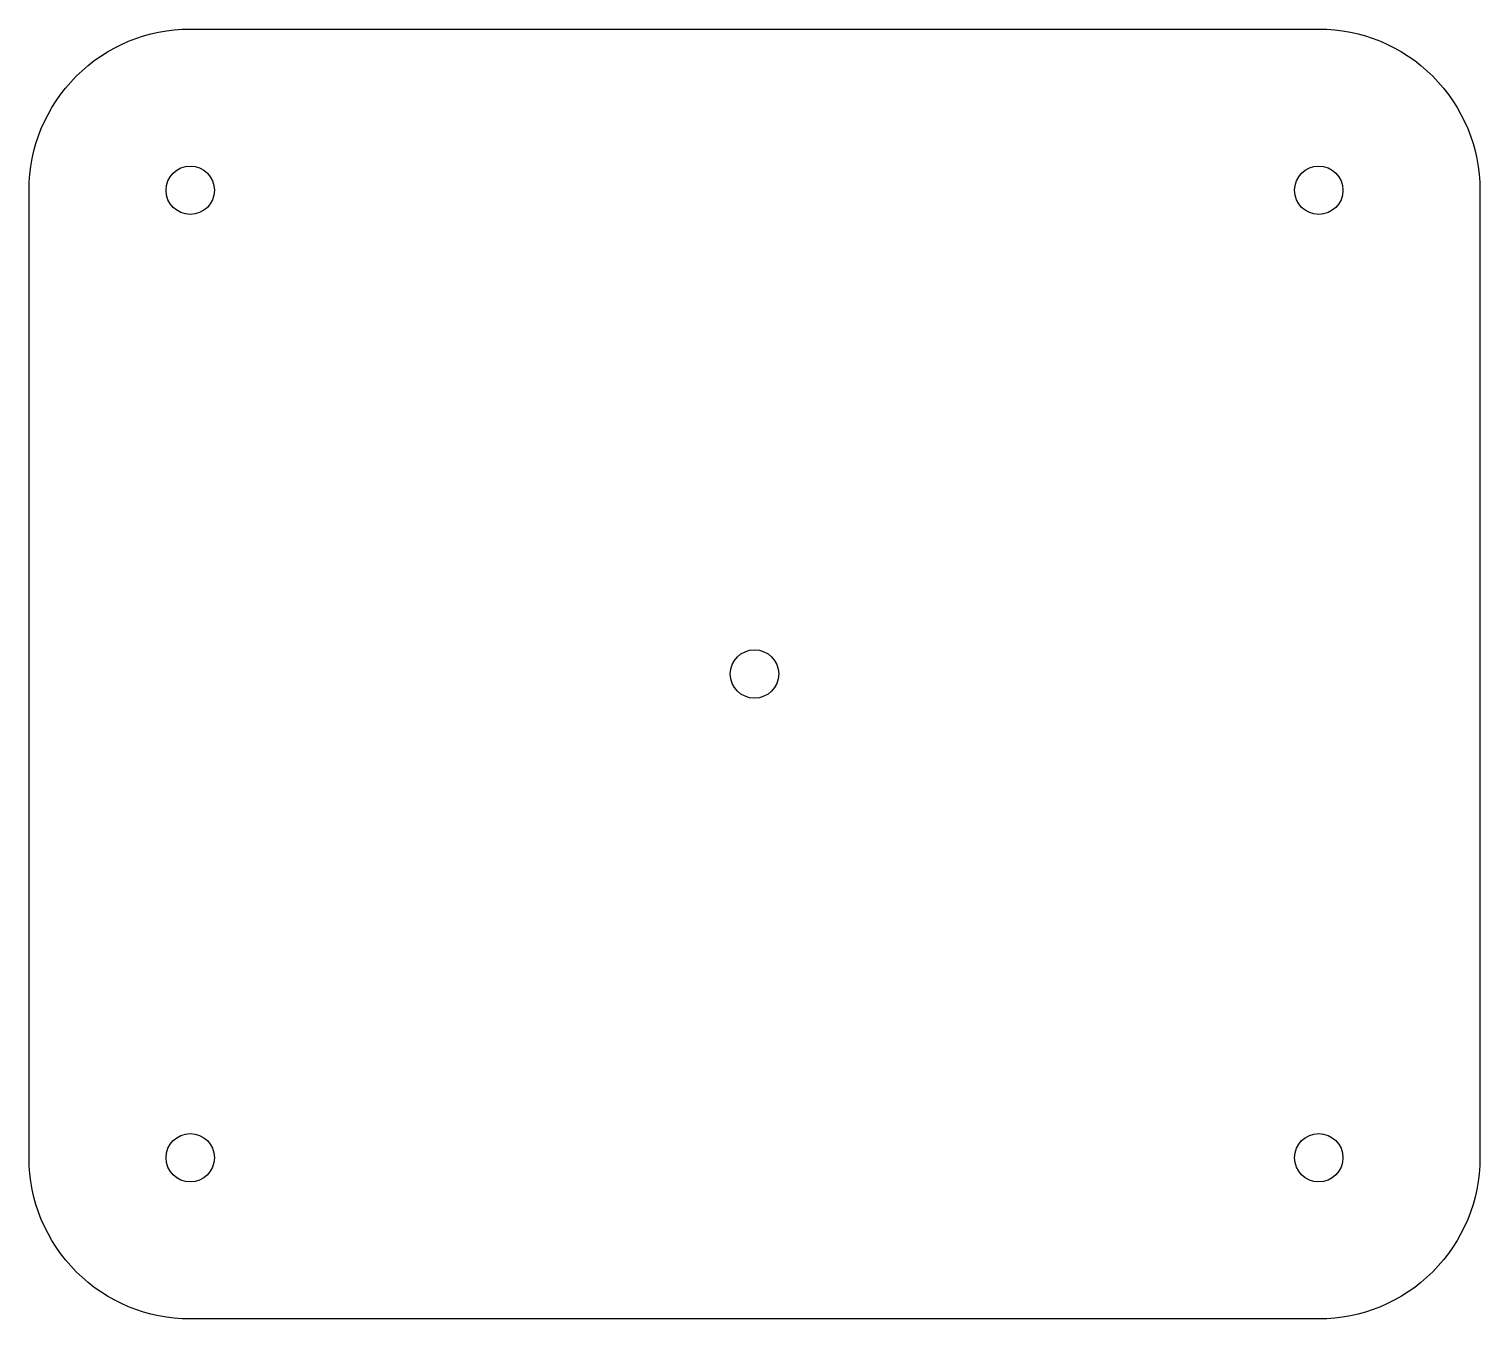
# Model space of a CAD drawing. Header units: millimetres. Extents: x 0 to 90, y -80 to 0.
import ezdxf

# ---------------------------------------------------------------- set-up
doc = ezdxf.new("R2010")
doc.units = ezdxf.units.MM
doc.layers.get('0').update_dxf_attribs({"linetype": 'CONTINUOUS'})

msp = doc.modelspace()

# ---------------------------------------------------------------- linework, layer by layer
msp.add_lwpolyline([(0, -10, -0.414214), (10, 0), (80, 0, -0.414214), (90, -10), (90, -70, -0.414214), (80, -80), (10, -80, -0.414214), (0, -70)], format="xyb", close=True)
for centre in [(10, -10), (80, -10), (45, -40), (10, -70), (80, -70)]:
    msp.add_circle(centre, 1.5)

doc.saveas('drawing.dxf')
